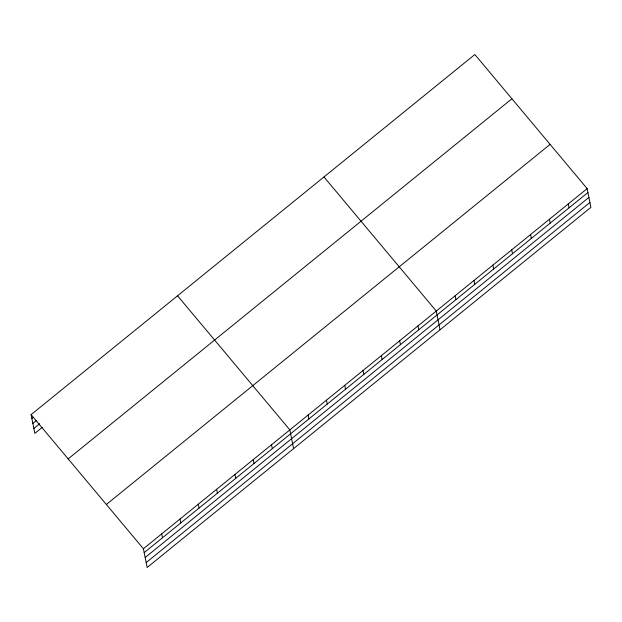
<?xml version="1.0" encoding="UTF-8"?>
<svg xmlns="http://www.w3.org/2000/svg" width="622" height="622" viewBox="0 0 622 622"><rect width="100%" height="100%" fill="white"/><g stroke="black" fill="none" stroke-linecap="round" stroke-linejoin="round"><path stroke-width="0.93" d="M31.1 414.633L474.85 54.518L587.152 188.621L590.9 207.367L147.15 567.482L143.402 548.736L31.1 414.633L34.848 433.378L42.164 427.431M31.877 418.52L33.339 417.331M32.857 423.419L36.519 420.449M33.868 428.472L39.722 423.722M68.163 458.888L511.914 98.774M106.346 504.481L550.097 144.374M143.402 548.736L587.152 188.621M144.18 552.624L587.93 192.517M145.159 557.522L588.91 197.415M146.17 562.576L589.92 202.469M323.976 176.959L436.279 311.062L440.026 329.808M177.534 295.792L289.844 429.895L293.592 448.641M568.298 203.93L569.076 207.818M549.436 219.232L550.213 223.119M530.574 234.541L531.351 238.428M511.719 249.842L512.497 253.729M492.857 265.151L493.635 269.038M473.995 280.452L474.773 284.34M455.141 295.753L455.918 299.648M417.976 325.912L418.754 329.808M399.674 340.77L400.451 344.658M381.364 355.628L382.141 359.516M363.061 370.479L363.839 374.366M344.759 385.337L345.537 389.224M326.449 400.187L327.226 404.075M308.147 415.045L308.924 418.933M271.534 444.753L272.312 448.641M253.232 459.604L254.009 463.499M234.929 474.462L235.707 478.349M216.627 489.312L217.405 493.207M198.317 504.17L199.094 508.057M180.015 519.028L180.792 522.915M161.712 533.878L162.49 537.766"/></g></svg>
